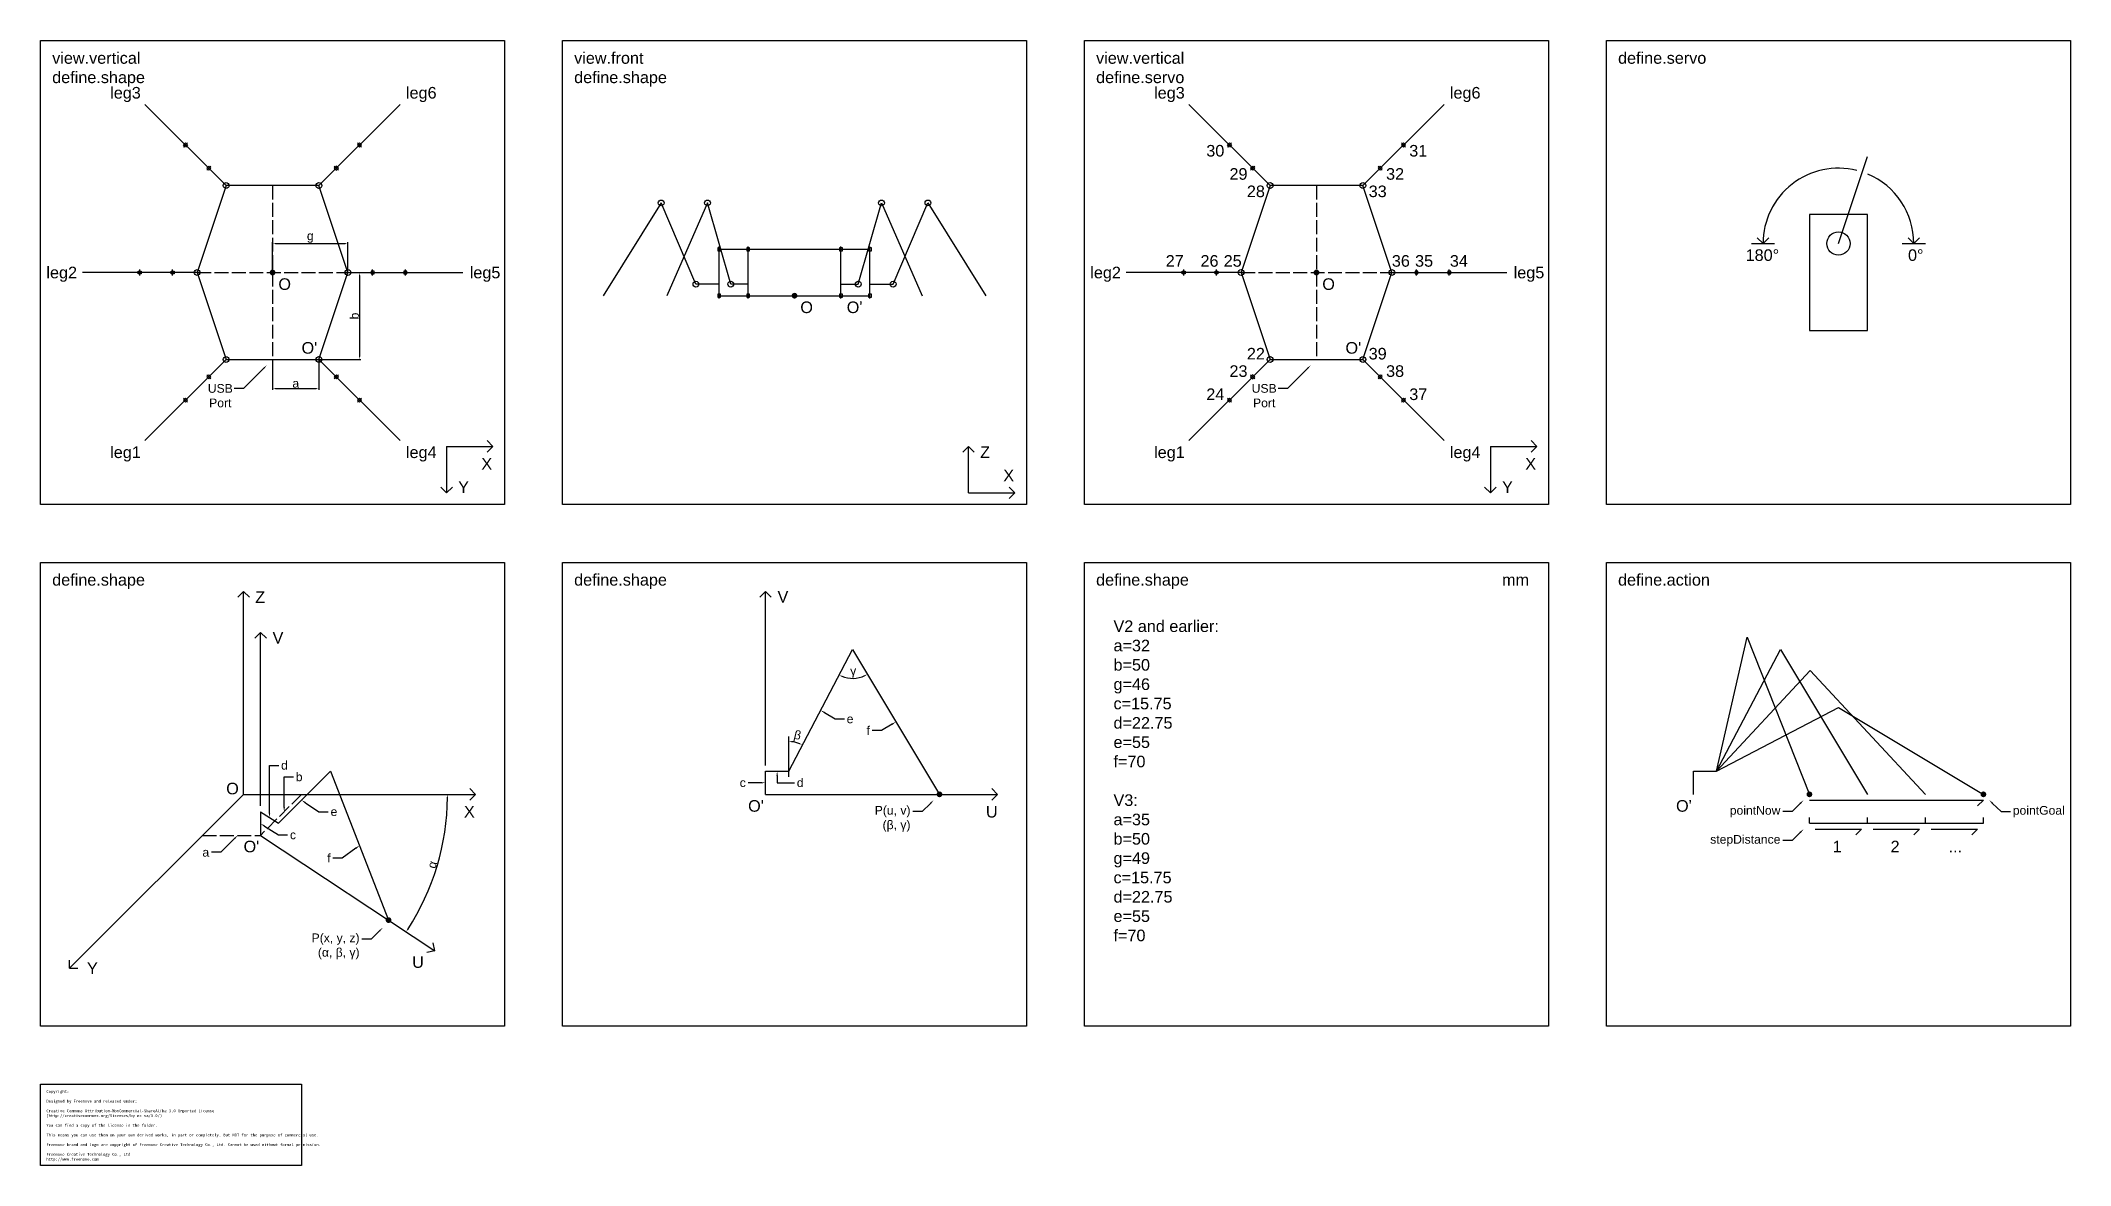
# Model space of a CAD drawing. Header units: millimetres. Extents: x 0 to 1750, y -970 to 0.
import ezdxf
from ezdxf import colors
from ezdxf.entities.mleader import LeaderData, LeaderLine
from ezdxf.math import Vec2, Vec3

# ---------------------------------------------------------------- set-up
doc = ezdxf.new("R2010")
doc.units = ezdxf.units.MM
doc.linetypes.add('ACAD_ISO02W100', pattern=[15, 12, -3])
doc.layers.add('细直线', color=7, linetype='Continuous')
doc.layers.add('细虚线', color=7, linetype='ACAD_ISO02W100')
doc.styles.get("Standard").update_dxf_attribs({"font": 'arial.ttf'})
doc.dimstyles.new('ISO-25', dxfattribs={"dimtxt": 7.5, "dimasz": 2.5, "dimexe": 1.25, "dimexo": 0.625, "dimtad": 1, "dimtxsty": 'Standard', "dimcen": 2.5, "dimadec": 0, "dimazin": 0, "dimtfac": 1, "dimtmove": 0, "dimatfit": 3, "dimfxl": 1, "dimarcsym": 0})

# ---------------------------------------------------------------- blocks, each defined once
blk = doc.blocks.new('*D1')
at = {"layer": 'Defpoints', "color": 0, "transparency": 16777216}
for p in [(200, -275), (240, -275), (240, -300)]:
    blk.add_point(p, dxfattribs=at)
at = {"layer": '细直线', "color": 0, "lineweight": -2, "transparency": 16777216}
for p, q in [((200, -275.6), (200, -301.2)), ((240, -275.6), (240, -301.2)), ((202.5, -300), (237.5, -300))]:
    blk.add_line(p, q, dxfattribs=at)
at = {"layer": '细直线', "color": 0, "transparency": 16777216}
for points in [[(202.5, -299.6), (202.5, -300.4), (200, -300)], [(237.5, -299.6), (237.5, -300.4), (240, -300)]]:
    blk.add_solid(points, dxfattribs=at)
at = {"layer": '细直线', "color": 0, "transparency": 16777216, "insert": (220, -295.6), "char_height": 7.5, "attachment_point": 5}
blk.add_mtext('a', dxfattribs=at)
blk = doc.blocks.new('*D2')
at = {"layer": 'Defpoints', "color": 0, "transparency": 16777216}
for p in [(265, -200), (240, -275), (275, -275)]:
    blk.add_point(p, dxfattribs=at)
at = {"layer": '细直线', "color": 0, "lineweight": -2, "transparency": 16777216}
for p, q in [((265.6, -200), (276.2, -200)), ((275, -202.5), (275, -272.5)), ((240.6, -275), (276.2, -275))]:
    blk.add_line(p, q, dxfattribs=at)
at = {"layer": '细直线', "color": 0, "transparency": 16777216}
for points in [[(274.6, -202.5), (275.4, -202.5), (275, -200)], [(274.6, -272.5), (275.4, -272.5), (275, -275)]]:
    blk.add_solid(points, dxfattribs=at)
at = {"layer": '细直线', "color": 0, "transparency": 16777216, "insert": (270.6, -237.5), "char_height": 7.5, "attachment_point": 5, "rotation": 90}
blk.add_mtext('b', dxfattribs=at)
blk = doc.blocks.new('*D3')
at = {"layer": 'Defpoints', "color": 0, "transparency": 16777216}
for p in [(175, -650), (375, -650), (189.6, -685.4), (334.8, -731.6), (340, -785)]:
    blk.add_point(p, dxfattribs=at)
at = {"layer": '细直线', "color": 0, "lineweight": -2, "transparency": 16777216}
blk.add_arc((136.3, -650), 214.6, 327.1338, 359.3327, dxfattribs=at)
at = {"layer": '细直线', "color": 0, "transparency": 16777216}
for points in [[(350.5, -652.5), (351.3, -652.5), (350.9, -650)], [(316.9, -766.7), (316.2, -766.3), (315.2, -768.6)]]:
    blk.add_solid(points, dxfattribs=at)
at = {"layer": '细直线', "color": 0, "transparency": 16777216, "insert": (337.6, -710.6), "char_height": 7.5, "attachment_point": 5, "rotation": 73.2332}
blk.add_mtext('α', dxfattribs=at)
blk = doc.blocks.new('*D4')
at = {"layer": 'Defpoints', "color": 0, "transparency": 16777216}
for p in [(700, -525), (645, -600), (653.1, -605.8), (645, -630), (645, -635)]:
    blk.add_point(p, dxfattribs=at)
at = {"layer": '细直线', "color": 0, "lineweight": -2, "transparency": 16777216}
blk.add_arc((645, -630), 25.5, 67.9746, 84.3794, dxfattribs=at)
at = {"layer": '细直线', "color": 0, "transparency": 16777216}
for points in [[(647.5, -605), (647.5, -604.2), (645, -604.5)], [(654.7, -606), (654.4, -606.7), (656.8, -607.4)]]:
    blk.add_solid(points, dxfattribs=at)
at = {"layer": '细直线', "color": 0, "transparency": 16777216, "insert": (652.4, -599.9), "char_height": 7.5, "attachment_point": 5, "rotation": 346.177}
blk.add_mtext('β', dxfattribs=at)
blk = doc.blocks.new('*D5')
at = {"layer": 'Defpoints', "color": 0, "transparency": 16777216}
for p in [(700, -525), (700, -525), (696.5, -549.8), (645, -630), (775, -650)]:
    blk.add_point(p, dxfattribs=at)
at = {"layer": '细直线', "color": 0, "lineweight": -2, "transparency": 16777216}
blk.add_arc((700, -525), 25, 248.086, 295.2318, dxfattribs=at)
at = {"layer": '细直线', "color": 0, "transparency": 16777216}
for points in [[(690.5, -548.6), (690.8, -547.8), (688.4, -547.1)], [(710.5, -547.2), (710.9, -548), (712.9, -546.4)]]:
    blk.add_solid(points, dxfattribs=at)
at = {"layer": '细直线', "color": 0, "transparency": 16777216, "insert": (700.6, -544.6), "char_height": 7.5, "attachment_point": 5, "rotation": 1.6589}
blk.add_mtext('γ', dxfattribs=at)
blk = doc.blocks.new('*D6')
at = {"layer": 'Defpoints', "color": 0, "transparency": 16777216}
for p in [(265, -175), (200, -200), (265, -200)]:
    blk.add_point(p, dxfattribs=at)
at = {"layer": '细直线', "color": 0, "lineweight": -2, "transparency": 16777216}
for p, q in [((200, -199.4), (200, -173.8)), ((202.5, -175), (262.5, -175)), ((265, -199.4), (265, -173.8))]:
    blk.add_line(p, q, dxfattribs=at)
at = {"layer": '细直线', "color": 0, "transparency": 16777216}
for points in [[(202.5, -174.6), (202.5, -175.4), (200, -175)], [(262.5, -174.6), (262.5, -175.4), (265, -175)]]:
    blk.add_solid(points, dxfattribs=at)
at = {"layer": '细直线', "color": 0, "transparency": 16777216, "insert": (232.5, -169.5), "char_height": 7.5, "attachment_point": 5}
blk.add_mtext('g', dxfattribs=at)

msp = doc.modelspace()

# ---------------------------------------------------------------- hatches: boundary and pattern name
at = {"layer": '细直线'}
h = msp.add_hatch(color=256, dxfattribs=at)
h.dxf.hatch_style = 1
edge = h.paths.add_edge_path()
edge.add_arc((200, -200), 2.5, 0, 360)
h = msp.add_hatch(color=256, dxfattribs=at)
h.dxf.hatch_style = 1
edge = h.paths.add_edge_path()
edge.add_arc((1100, -200), 2.5, 0, 360)
h = msp.add_hatch(color=256, dxfattribs=at)
h.dxf.hatch_style = 1
edge = h.paths.add_edge_path()
edge.add_arc((650, -220), 2.5, 0, 360)
h = msp.add_hatch(color=256, dxfattribs=at)
h.dxf.hatch_style = 1
edge = h.paths.add_edge_path()
edge.add_arc((775, -650), 2.5, 0, 360)
h = msp.add_hatch(color=256, dxfattribs=at)
h.dxf.hatch_style = 1
edge = h.paths.add_edge_path()
edge.add_arc((1525, -650), 2.5, 0, 360)
h = msp.add_hatch(color=256, dxfattribs=at)
h.dxf.hatch_style = 1
edge = h.paths.add_edge_path()
edge.add_arc((1675, -650), 2.5, 0, 360)
h = msp.add_hatch(color=256, dxfattribs=at)
h.dxf.hatch_style = 1
edge = h.paths.add_edge_path()
edge.add_arc((300, -758.443), 2.5, 0, 360)

# ---------------------------------------------------------------- linework, layer by layer
msp.add_lwpolyline([(0, -900), (225, -900), (225, -970), (0, -970)], close=True)
for p, q in [((160, -125), (90, -55)), ((240, -125), (310, -55)), ((1060, -125), (990, -55)), ((1140, -125), (1210, -55)), ((123.232, -91.768), (126.768, -88.232)), ((276.768, -91.768), (273.232, -88.232)), ((1023.232, -91.768), (1026.768, -88.232)), ((1176.768, -91.768), (1173.232, -88.232)), ((1550, -175), (1575, -100)), ((143.232, -111.768), (146.768, -108.232)), ((256.768, -111.768), (253.232, -108.232)), ((1043.232, -111.768), (1046.768, -108.232)), ((1156.768, -111.768), (1153.232, -108.232)), ((160, -125), (135, -200)), ((240, -125), (160, -125)), ((265, -200), (240, -125)), ((535, -140), (485, -220)), ((565, -210), (535, -140)), ((575, -140), (540, -220)), ((595, -210), (575, -140)), ((705, -210), (725, -140)), ((725, -140), (760, -220)), ((735, -210), (765, -140)), ((765, -140), (815, -220)), ((1060, -125), (1035, -200)), ((1140, -125), (1060, -125)), ((1165, -200), (1140, -125)), ((1475, -175), (1495, -175)), ((1480, -170), (1485, -175)), ((1485, -175), (1490, -170)), ((1605, -175), (1625, -175)), ((1610, -170), (1615, -175)), ((1615, -175), (1620, -170)), ((585, -182.5), (585, -177.5)), ((585, -180), (715, -180)), ((585, -220), (585, -180)), ((610, -182.5), (610, -177.5)), ((610, -220), (610, -180)), ((690, -182.5), (690, -177.5)), ((690, -220), (690, -180)), ((715, -182.5), (715, -177.5)), ((715, -220), (715, -180)), ((135, -200), (36.005, -200)), ((85.503, -202.5), (85.503, -197.5)), ((113.787, -202.5), (113.787, -197.5)), ((135, -200), (160, -275)), ((240, -275), (265, -200)), ((265, -200), (363.995, -200)), ((286.213, -202.5), (286.213, -197.5)), ((314.497, -202.5), (314.497, -197.5)), ((585, -210), (565, -210)), ((610, -210), (595, -210)), ((690, -210), (705, -210)), ((715, -210), (735, -210)), ((1035, -200), (936.005, -200)), ((985.503, -202.5), (985.503, -197.5)), ((1013.787, -202.5), (1013.787, -197.5)), ((1035, -200), (1060, -275)), ((1140, -275), (1165, -200)), ((1165, -200), (1263.995, -200)), ((1186.213, -202.5), (1186.213, -197.5)), ((1214.497, -202.5), (1214.497, -197.5)), ((585, -222.5), (585, -217.5)), ((585, -220), (715, -220)), ((610, -222.5), (610, -217.5)), ((690, -222.5), (690, -217.5)), ((715, -222.5), (715, -217.5)), ((160, -275), (90, -345)), ((160, -275), (240, -275)), ((240, -275), (310, -345)), ((1060, -275), (990, -345)), ((1060, -275), (1140, -275)), ((1140, -275), (1210, -345)), ((143.232, -288.232), (146.768, -291.768)), ((256.768, -288.232), (253.232, -291.768)), ((1043.232, -288.232), (1046.768, -291.768)), ((1156.768, -288.232), (1153.232, -291.768)), ((123.232, -308.232), (126.768, -311.768)), ((276.768, -308.232), (273.232, -311.768)), ((1023.232, -308.232), (1026.768, -311.768)), ((1176.768, -308.232), (1173.232, -311.768)), ((350, -350), (350, -390)), ((350, -350), (390, -350)), ((390, -350), (385, -345)), ((390, -350), (385, -355)), ((800, -350), (795, -355)), ((800, -390), (800, -350)), ((800, -350), (805, -355)), ((1250, -350), (1250, -390)), ((1250, -350), (1290, -350)), ((1290, -350), (1285, -345)), ((1290, -350), (1285, -355)), ((350, -390), (345, -385)), ((350, -390), (355, -385)), ((840, -390), (835, -385)), ((1250, -390), (1245, -385)), ((1250, -390), (1255, -385)), ((800, -390), (840, -390)), ((840, -390), (835, -395)), ((175, -475), (170, -480)), ((175, -650), (175, -475)), ((175, -475), (180, -480)), ((625, -475), (620, -480)), ((625, -625), (625, -475)), ((625, -475), (630, -480)), ((189.645, -510.355), (184.645, -515.355)), ((189.645, -660), (189.645, -510.355)), ((189.645, -510.355), (194.645, -515.355)), ((645, -630), (700, -525)), ((700, -525), (775, -650)), ((1445, -630), (1471.389, -514.442)), ((1445, -630), (1500, -525)), ((1471.389, -514.442), (1525, -650)), ((1500, -525), (1575, -650)), ((1445, -630), (1525.752, -543.23)), ((1525.752, -543.23), (1625, -650)), ((1445, -630), (1550, -575)), ((1550, -575), (1675, -650)), ((645, -635), (645, -600)), ((205, -675), (250, -630)), ((250, -630), (300, -758.443)), ((625, -650), (625, -630)), ((625, -630), (645, -630)), ((1425, -650), (1425, -630)), ((1425, -630), (1445, -630)), ((375, -650), (370, -645)), ((825, -650), (820, -645)), ((175, -650), (25, -800)), ((175, -650), (375, -650)), ((189.645, -665), (205, -675)), ((189.645, -665), (189.645, -685.355)), ((375, -650), (370, -655)), ((625, -650), (825, -650)), ((825, -650), (820, -655)), ((1525, -655), (1675, -655)), ((1675, -655), (1670, -660)), ((1525, -675), (1525, -670)), ((1525, -675), (1675, -675)), ((1530, -680), (1570, -680)), ((1570, -680), (1565, -685)), ((1575, -675), (1575, -670)), ((1580, -680), (1620, -680)), ((1620, -680), (1615, -685)), ((1625, -675), (1625, -670)), ((1630, -680), (1670, -680)), ((1670, -680), (1665, -685)), ((1675, -675), (1675, -670)), ((189.645, -685.355), (340, -785)), ((340, -785), (333.07, -786.408)), ((340, -785), (338.592, -778.07)), ((25, -800), (25, -792.929)), ((25, -800), (32.071, -800))]:
    msp.add_line(p, q, dxfattribs=at)
for points in [[(0, 0), (400, 0), (400, -400), (0, -400)], [(450, 0), (850, 0), (850, -400), (450, -400)], [(900, 0), (1300, 0), (1300, -400), (900, -400)], [(1350, 0), (1750, 0), (1750, -400), (1350, -400)], [(125, -91.768), (123.232, -90), (125, -88.232), (126.768, -90)], [(275, -91.768), (276.768, -90), (275, -88.232), (273.232, -90)], [(1025, -91.768), (1023.232, -90), (1025, -88.232), (1026.768, -90)], [(1175, -91.768), (1176.768, -90), (1175, -88.232), (1173.232, -90)], [(145, -111.768), (143.232, -110), (145, -108.232), (146.768, -110)], [(255, -111.768), (256.768, -110), (255, -108.232), (253.232, -110)], [(1045, -111.768), (1043.232, -110), (1045, -108.232), (1046.768, -110)], [(1155, -111.768), (1156.768, -110), (1155, -108.232), (1153.232, -110)], [(1525, -250), (1575, -250), (1575, -150), (1525, -150)], [(583.75, -181.25), (586.25, -181.25), (586.25, -178.75), (583.75, -178.75)], [(608.75, -181.25), (611.25, -181.25), (611.25, -178.75), (608.75, -178.75)], [(688.75, -181.25), (691.25, -181.25), (691.25, -178.75), (688.75, -178.75)], [(713.75, -181.25), (716.25, -181.25), (716.25, -178.75), (713.75, -178.75)], [(86.753, -201.25), (84.253, -201.25), (84.253, -198.75), (86.753, -198.75)], [(115.037, -201.25), (112.537, -201.25), (112.537, -198.75), (115.037, -198.75)], [(284.963, -201.25), (287.463, -201.25), (287.463, -198.75), (284.963, -198.75)], [(313.247, -201.25), (315.747, -201.25), (315.747, -198.75), (313.247, -198.75)], [(986.753, -201.25), (984.253, -201.25), (984.253, -198.75), (986.753, -198.75)], [(1015.037, -201.25), (1012.537, -201.25), (1012.537, -198.75), (1015.037, -198.75)], [(1184.963, -201.25), (1187.463, -201.25), (1187.463, -198.75), (1184.963, -198.75)], [(1213.247, -201.25), (1215.747, -201.25), (1215.747, -198.75), (1213.247, -198.75)], [(583.75, -221.25), (586.25, -221.25), (586.25, -218.75), (583.75, -218.75)], [(608.75, -221.25), (611.25, -221.25), (611.25, -218.75), (608.75, -218.75)], [(688.75, -221.25), (691.25, -221.25), (691.25, -218.75), (688.75, -218.75)], [(713.75, -221.25), (716.25, -221.25), (716.25, -218.75), (713.75, -218.75)], [(145, -288.232), (143.232, -290), (145, -291.768), (146.768, -290)], [(255, -288.232), (256.768, -290), (255, -291.768), (253.232, -290)], [(1045, -288.232), (1043.232, -290), (1045, -291.768), (1046.768, -290)], [(1155, -288.232), (1156.768, -290), (1155, -291.768), (1153.232, -290)], [(125, -308.232), (123.232, -310), (125, -311.768), (126.768, -310)], [(275, -308.232), (276.768, -310), (275, -311.768), (273.232, -310)], [(1025, -308.232), (1023.232, -310), (1025, -311.768), (1026.768, -310)], [(1175, -308.232), (1176.768, -310), (1175, -311.768), (1173.232, -310)], [(0, -450), (400, -450), (400, -850), (0, -850)], [(450, -450), (850, -450), (850, -850), (450, -850)], [(900, -450), (1300, -450), (1300, -850), (900, -850)], [(1350, -450), (1750, -450), (1750, -850), (1350, -850)]]:
    msp.add_lwpolyline(points, close=True, dxfattribs=at)
for centre, radius in [((160, -125), 2.5), ((240, -125), 2.5), ((1060, -125), 2.5), ((1140, -125), 2.5), ((535, -140), 2.5), ((575, -140), 2.5), ((725, -140), 2.5), ((765, -140), 2.5), ((1550, -175), 10), ((135, -200), 2.5), ((265, -200), 2.5), ((565, -210), 2.5), ((595, -210), 2.5), ((705, -210), 2.5), ((735, -210), 2.5), ((1035, -200), 2.5), ((1165, -200), 2.5), ((160, -275), 2.5), ((240, -275), 2.5), ((1060, -275), 2.5), ((1140, -275), 2.5)]:
    msp.add_circle(centre, radius, dxfattribs=at)
for start, end in [(75.973506, 180), (0, 67.156596)]:
    msp.add_arc((1550, -175), 65, start, end, dxfattribs=at)
at = {"layer": '细虚线'}
for p, q in [((200, -125), (200, -275)), ((1100, -125), (1100, -275)), ((135, -200), (265, -200)), ((1035, -200), (1165, -200)), ((225, -650), (189.645, -685.355)), ((139.645, -685.355), (189.645, -685.355))]:
    msp.add_line(p, q, dxfattribs=at)

# ---------------------------------------------------------------- texts
at = {"insert": (5, -905), "char_height": 2.5, "attachment_point": 1}
msp.add_mtext_dynamic_manual_height_columns('{\\fSimHei|b0|i0|c134|p49;Copyright:\\P\\PDesigned by Freenove and released under:\\P\\PCreative Commons Attribution-NonCommercial-ShareAlike 3.0 Unported License\\P(http://creativecommons.org/licenses/by-nc-sa/3.0/)\\P\\PYou can find a copy of the license in the folder.\\P\\PThis means you can use them on your own derived works, in part or completely. But NOT for the purpose of commercial use.\\P\\PFreenove brand and logo are copyright of Freenove Creative Technology Co., Ltd. Cannot be used without formal permission.\\P\\PFreenove Creative Technology Co., Ltd\\Phttp://www.freenove.com\\P}', width=220, gutter_width=31.75, heights=[65], dxfattribs=at)
at = {"layer": '细直线', "char_height": 10, "attachment_point": 1}
for s, width, insert in [('view.vertical\\Pdefine.shape', 100, (10, -10)), ('view.front\\Pdefine.shape', 100, (460, -10)), ('view.vertical\\Pdefine.servo', 100, (910, -10)), ('define.servo', 100, (1360, -10)), ('leg3', 30, (60, -40)), ('leg6', 30, (315, -40)), ('leg3', 30, (960, -40)), ('leg6', 30, (1215, -40)), ('30', 15, (1005, -90)), ('31', 15, (1180, -90)), ('29', 15, (1025, -110)), ('32', 15, (1160, -110)), ('28', 15, (1040, -125)), ('33', 15, (1145, -125)), ('27', 15, (970, -185)), ('26', 15, (1000, -185)), ('25', 15, (1020, -185)), ('36', 15, (1165, -185)), ('35', 15, (1185, -185)), ('34', 15, (1215, -185)), ('180°', 30, (1470, -180)), ('0°', 15, (1610, -180)), ('leg2', 30, (5, -195)), ('O', 10, (205, -205)), ('leg5', 30, (370, -195)), ('leg2', 30, (905, -195)), ('O', 10, (1105, -205)), ('leg5', 30, (1270, -195)), ('O', 10, (655, -225)), ("O'", 10, (695, -225)), ("O'", 10, (225, -260)), ("O'", 10, (1125, -260)), ('23', 15, (1025, -280)), ('22', 15, (1040, -265)), ('39', 15, (1145, -265)), ('38', 15, (1160, -280)), ('24', 15, (1005, -300)), ('37', 15, (1180, -300)), ('leg1', 30, (60, -350)), ('leg4', 30, (315, -350)), ('Z', 10, (810, -350)), ('leg1', 30, (960, -350)), ('leg4', 30, (1215, -350)), ('X', 10, (380, -360)), ('X', 10, (1280, -360)), ('Y', 10, (360, -380)), ('X', 10, (830, -370)), ('Y', 10, (1260, -380)), ('define.shape', 100, (10, -460)), ('define.shape', 100, (460, -460)), ('define.shape', 100, (910, -460)), ('mm', 30, (1260, -460)), ('define.action', 100, (1360, -460)), ('Z', 10, (185, -475)), ('V', 10, (635.355, -474.645)), ('\\A1;V2 and earlier:\\Pa=32\\Pb=50\\Pg=46\\Pc=15.75\\Pd=22.75\\Pe=55\\Pf=70', 100, (925, -500)), ('V', 10, (200, -510)), ('O', 10, (160, -640)), ('X', 10, (365, -660)), ("O'", 10, (610, -655)), ('U', 10, (815, -660)), ('\\A1;V3:\\Pa=35\\Pb=50\\Pg=49\\Pc=15.75\\Pd=22.75\\Pe=55\\Pf=70', 100, (925, -650)), ("O'", 10, (1410, -655)), ("O'", 10, (175, -690)), ('1', 10, (1545, -690)), ('2', 10, (1595, -690)), ('...', 10, (1645, -690)), ('Y', 10, (40, -795)), ('U', 10, (320.355, -789.645))]:
    msp.add_mtext_dynamic_manual_height_columns(s, width=width, gutter_width=12.5, heights=[0], dxfattribs=dict(at, insert=insert))

# ---------------------------------------------------------------- dimensions: what is measured, and where the dimension line sits
at = {"layer": '细直线'}
dim = msp.add_linear_dim(base=(265, -175), p1=(200, -200), p2=(265, -200), text='g', dimstyle='ISO-25', dxfattribs=at)
dim.commit()
dim.dimension.update_dxf_attribs({"geometry": '*D6', "text_midpoint": (232.5, -169.523)})
dim = msp.add_linear_dim(base=(275, -275), p1=(265, -200), p2=(240, -275), angle=90, text='b', dimstyle='ISO-25', dxfattribs=at)
dim.commit()
dim.dimension.update_dxf_attribs({"geometry": '*D2', "text_midpoint": (275, -237.5), "dimtype": 160})
dim = msp.add_linear_dim(base=(240, -300), p1=(200, -275), p2=(240, -275), text='a', dimstyle='ISO-25', dxfattribs=at)
dim.commit()
dim.dimension.update_dxf_attribs({"geometry": '*D1', "text_midpoint": (220, -300), "dimtype": 160})
for base, line1, line2, text, picture, middle in [((653.06, -605.813), ((645, -630), (700, -525)), ((645, -635), (645, -600)), 'β', '*D4', (652.401, -599.922)), ((696.473, -549.75), ((700, -525), (775, -650)), ((645, -630), (700, -525)), 'γ', '*D5', (700.567, -544.576)), ((334.807, -731.641), ((189.645, -685.355), (340, -785)), ((175, -650), (375, -650)), 'α', '*D3', (337.567, -710.64))]:
    dim = msp.add_angular_dim_2l(base=base, line1=line1, line2=line2, text=text, dimstyle='ISO-25', dxfattribs=at)
    dim.commit()
    dim.dimension.update_dxf_attribs({"geometry": picture, "text_midpoint": middle})

# ---------------------------------------------------------------- leaders
ml = msp.add_multileader_mtext('Standard', dxfattribs=at)
ml.set_content('USB\\PPort', color=256)
ml.set_leader_properties()
ml.build(insert=Vec2(0, 0))
ctx = ml.context
ctx.base_point, ctx.char_height, ctx.plane_origin = Vec3(142.838, -300), 7.5, Vec3(190, -285)
ctx.text_align_type = 1
notes = []
notes.append((ctx, [(0, (1, 1, 0), (175, -300), (-1, 0), 8, [(0, [(195, -280)], 0, [])])]))
ctx.mtext.insert, ctx.mtext.alignment, ctx.mtext.flow_direction = Vec3(154.919, -296.189), 2, 5
ml = msp.add_multileader_mtext('Standard', dxfattribs=at)
ml.set_content('USB\\PPort', color=256)
ml.set_leader_properties()
ml.build(insert=Vec2(0, 0))
ctx = ml.context
ctx.base_point, ctx.char_height, ctx.plane_origin = Vec3(1042.838, -300), 7.5, Vec3(1090, -285)
ctx.text_align_type = 1
notes.append((ctx, [(0, (1, 1, 0), (1075, -300), (-1, 0), 8, [(0, [(1095, -280)], 0, [])])]))
ctx.mtext.insert, ctx.mtext.alignment, ctx.mtext.flow_direction = Vec3(1054.919, -296.189), 2, 5
ml = msp.add_multileader_mtext('Standard', dxfattribs=at)
ml.set_content('e', color=256)
ml.set_leader_properties()
ml.build(insert=Vec2(0, 0))
ctx = ml.context
ctx.base_point, ctx.char_height, ctx.plane_origin = Vec3(693, -585), 7.5, Vec3(672.5, -577.5)
notes.append((ctx, [(0, (1, 1, 0), (685, -585), (1, 0), 8, [(0, [(672.5, -577.5)], 0, [])])]))
ctx.mtext.insert, ctx.mtext.flow_direction = Vec3(695, -581.189), 5
ml = msp.add_multileader_mtext('Standard', dxfattribs=at)
ml.set_content('f', color=256)
ml.set_leader_properties()
ml.build(insert=Vec2(0, 0))
ctx = ml.context
ctx.base_point, ctx.char_height, ctx.plane_origin = Vec3(709.823, -595), 7.5, Vec3(737.5, -587.5)
ctx.text_align_type = 2
notes.append((ctx, [(0, (1, 1, 0), (725, -595), (-1, 0), 8, [(0, [(737.5, -587.5)], 0, [])])]))
ctx.mtext.insert, ctx.mtext.alignment, ctx.mtext.flow_direction = Vec3(715, -591.25), 3, 5
ml = msp.add_multileader_mtext('Standard', dxfattribs=at)
ml.set_content('d', color=256)
ml.set_leader_properties()
ml.build(insert=Vec2(0, 0))
ctx = ml.context
ctx.base_point, ctx.char_height, ctx.plane_origin = Vec3(205.322, -625), 7.5, Vec3(194.822, -677.5)
notes.append((ctx, [(0, (1, 1, 0), (197.322, -625), (1, 0), 8, [(0, [(197.322, -670)], 0, [])])]))
ctx.mtext.insert, ctx.mtext.flow_direction = Vec3(207.322, -621.189), 5
ml = msp.add_multileader_mtext('Standard', dxfattribs=at)
ml.set_content('d', color=256)
ml.set_leader_properties()
ml.build(insert=Vec2(0, 0))
ctx = ml.context
ctx.base_point, ctx.char_height, ctx.plane_origin = Vec3(650, -640), 7.5, Vec3(635, -630)
notes.append((ctx, [(0, (1, 1, 0), (635, -640), (1, 0), 15, [(0, [(635, -630)], 0, [])])]))
ctx.mtext.insert, ctx.mtext.flow_direction = Vec3(652, -636.189), 5
ml = msp.add_multileader_mtext('Standard', dxfattribs=at)
ml.set_content('b', color=256)
ml.set_leader_properties()
ml.build(insert=Vec2(0, 0))
ctx = ml.context
ctx.base_point, ctx.char_height, ctx.plane_origin = Vec3(218, -635), 7.5, Vec3(210, -665)
notes.append((ctx, [(1, (1, 1, 0), (210, -635), (1, 0), 8, [(0, [(210, -665)], 0, [])])]))
ctx.mtext.insert, ctx.mtext.flow_direction = Vec3(220, -631.189), 5
ml = msp.add_multileader_mtext('Standard', dxfattribs=at)
ml.set_content('c', color=256)
ml.set_leader_properties()
ml.build(insert=Vec2(0, 0))
ctx = ml.context
ctx.base_point, ctx.char_height, ctx.plane_origin = Vec3(601.268, -640), 7.5, Vec3(625, -640)
ctx.text_align_type = 2
notes.append((ctx, [(0, (1, 1, 0), (615, -640), (-1, 0), 5, [(0, [(625, -640)], 0, [])])]))
ctx.mtext.insert, ctx.mtext.alignment, ctx.mtext.flow_direction = Vec3(608, -636.189), 3, 5
ml = msp.add_multileader_mtext('Standard', dxfattribs=at)
ml.set_content('e', color=256)
ml.set_leader_properties()
ml.build(insert=Vec2(0, 0))
ctx = ml.context
ctx.base_point, ctx.char_height, ctx.plane_origin = Vec3(248, -665), 7.5, Vec3(230, -660)
notes.append((ctx, [(0, (1, 1, 0), (240, -665), (1, 0), 8, [(0, [(225, -655)], 0, [])])]))
ctx.mtext.insert, ctx.mtext.flow_direction = Vec3(250, -661.189), 5
ml = msp.add_multileader_mtext('Standard', dxfattribs=at)
ml.set_content('P(u, v)\\P  (β, γ)', color=256)
ml.set_leader_properties()
ml.build(insert=Vec2(0, 0))
ctx = ml.context
ctx.base_point, ctx.char_height, ctx.plane_origin = Vec3(718.333, -664.852), 7.5, Vec3(700, -640)
ctx.text_align_type = 2
notes.append((ctx, [(0, (1, 1, 0), (760, -664.852), (-1, 0), 8, [(0, [(770, -655)], 0, [])])]))
ctx.mtext.insert, ctx.mtext.alignment, ctx.mtext.flow_direction = Vec3(750, -660), 3, 5
ml = msp.add_multileader_mtext('Standard', dxfattribs=at)
ml.set_content('pointNow', color=256)
ml.set_leader_properties()
ml.build(insert=Vec2(0, 0))
ctx = ml.context
ctx.base_point, ctx.char_height, ctx.plane_origin = Vec3(1455.092, -664.852), 7.5, Vec3(1450, -640)
ctx.text_align_type = 2
notes.append((ctx, [(0, (1, 1, 0), (1510, -664.852), (-1, 0), 8, [(0, [(1520, -655)], 0, [])])]))
ctx.mtext.insert, ctx.mtext.alignment, ctx.mtext.flow_direction = Vec3(1500, -660.061), 3, 5
ml = msp.add_multileader_mtext('Standard', dxfattribs=at)
ml.set_content('pointGoal', color=256)
ml.set_leader_properties()
ml.build(insert=Vec2(0, 0))
ctx = ml.context
ctx.base_point, ctx.char_height, ctx.plane_origin = Vec3(1698.333, -664.852), 7.5, Vec3(1680, -640)
notes.append((ctx, [(1, (1, 1, 0), (1690.333, -664.852), (1, 0), 8, [(0, [(1680, -655)], 0, [])])]))
ctx.mtext.insert, ctx.mtext.flow_direction = Vec3(1700.333, -660.061), 5
ml = msp.add_multileader_mtext('Standard', dxfattribs=at)
ml.set_content('c', color=256)
ml.set_leader_properties()
ml.build(insert=Vec2(0, 0))
ctx = ml.context
ctx.base_point, ctx.char_height, ctx.plane_origin = Vec3(213, -685), 7.5, Vec3(189.645, -675.178)
notes.append((ctx, [(1, (1, 1, 0), (205, -685), (1, 0), 8, [(0, [(189.645, -675.178)], 0, [])])]))
ctx.mtext.insert, ctx.mtext.flow_direction = Vec3(215, -681.189), 5
ml = msp.add_multileader_mtext('Standard', dxfattribs=at)
ml.set_content('stepDistance', color=256)
ml.set_leader_properties()
ml.build(insert=Vec2(0, 0))
ctx = ml.context
ctx.base_point, ctx.char_height, ctx.plane_origin = Vec3(1438.189, -689.852), 7.5, Vec3(1450, -665)
ctx.text_align_type = 2
notes.append((ctx, [(0, (1, 1, 0), (1510, -689.852), (-1, 0), 8, [(0, [(1520, -680)], 0, [])])]))
ctx.mtext.insert, ctx.mtext.alignment, ctx.mtext.flow_direction = Vec3(1500, -685.061), 3, 5
ml = msp.add_multileader_mtext('Standard', dxfattribs=at)
ml.set_content('a', color=256)
ml.set_leader_properties()
ml.build(insert=Vec2(0, 0))
ctx = ml.context
ctx.base_point, ctx.char_height, ctx.plane_origin = Vec3(138.352, -700), 7.5, Vec3(170, -685.355)
ctx.text_align_type = 2
notes.append((ctx, [(0, (1, 1, 0), (155.355, -700), (-1, 0), 8, [(0, [(170, -685.355)], 0, [])])]))
ctx.mtext.insert, ctx.mtext.alignment, ctx.mtext.flow_direction = Vec3(145.355, -696.189), 3, 5
ml = msp.add_multileader_mtext('Standard', dxfattribs=at)
ml.set_content('f', color=256)
ml.set_leader_properties()
ml.build(insert=Vec2(0, 0))
ctx = ml.context
ctx.base_point, ctx.char_height, ctx.plane_origin = Vec3(244.823, -705), 7.5, Vec3(282.5, -700)
ctx.text_align_type = 2
notes.append((ctx, [(1, (1, 1, 0), (260, -705), (-1, 0), 8, [(0, [(275, -694.221)], 0, [])])]))
ctx.mtext.insert, ctx.mtext.alignment, ctx.mtext.flow_direction = Vec3(250, -701.25), 3, 5
ml = msp.add_multileader_mtext('Standard', dxfattribs=at)
ml.set_content('{\\C256;P(x, y, z)\\P  (α, β, γ)}', color=256)
ml.set_leader_properties()
ml.build(insert=Vec2(0, 0))
ctx = ml.context
ctx.base_point, ctx.char_height, ctx.plane_origin = Vec3(231.612, -774.852), 7.5, Vec3(225, -750)
ctx.text_align_type = 2
notes.append((ctx, [(0, (1, 1, 0), (285, -774.852), (-1, 0), 8, [(0, [(295, -765)], 0, [])])]))
ctx.mtext.insert, ctx.mtext.alignment, ctx.mtext.flow_direction = Vec3(275, -770), 3, 5
for ctx, leaders in notes:
    for number, flags, end, landing, length, lines in leaders:
        leader = LeaderData()
        leader.index, (leader.has_last_leader_line, leader.has_dogleg_vector, leader.attachment_direction) = number, flags
        leader.last_leader_point, leader.dogleg_vector, leader.dogleg_length = Vec3(end), Vec3(landing), length
        for number, points, colour, breaks in lines:
            line = LeaderLine()
            line.index, line.vertices, line.color, line.breaks = number, Vec3.list(points), colors.encode_raw_color(colour), breaks
            leader.lines.append(line)
        ctx.leaders.append(leader)

doc.saveas('drawing.dxf')
